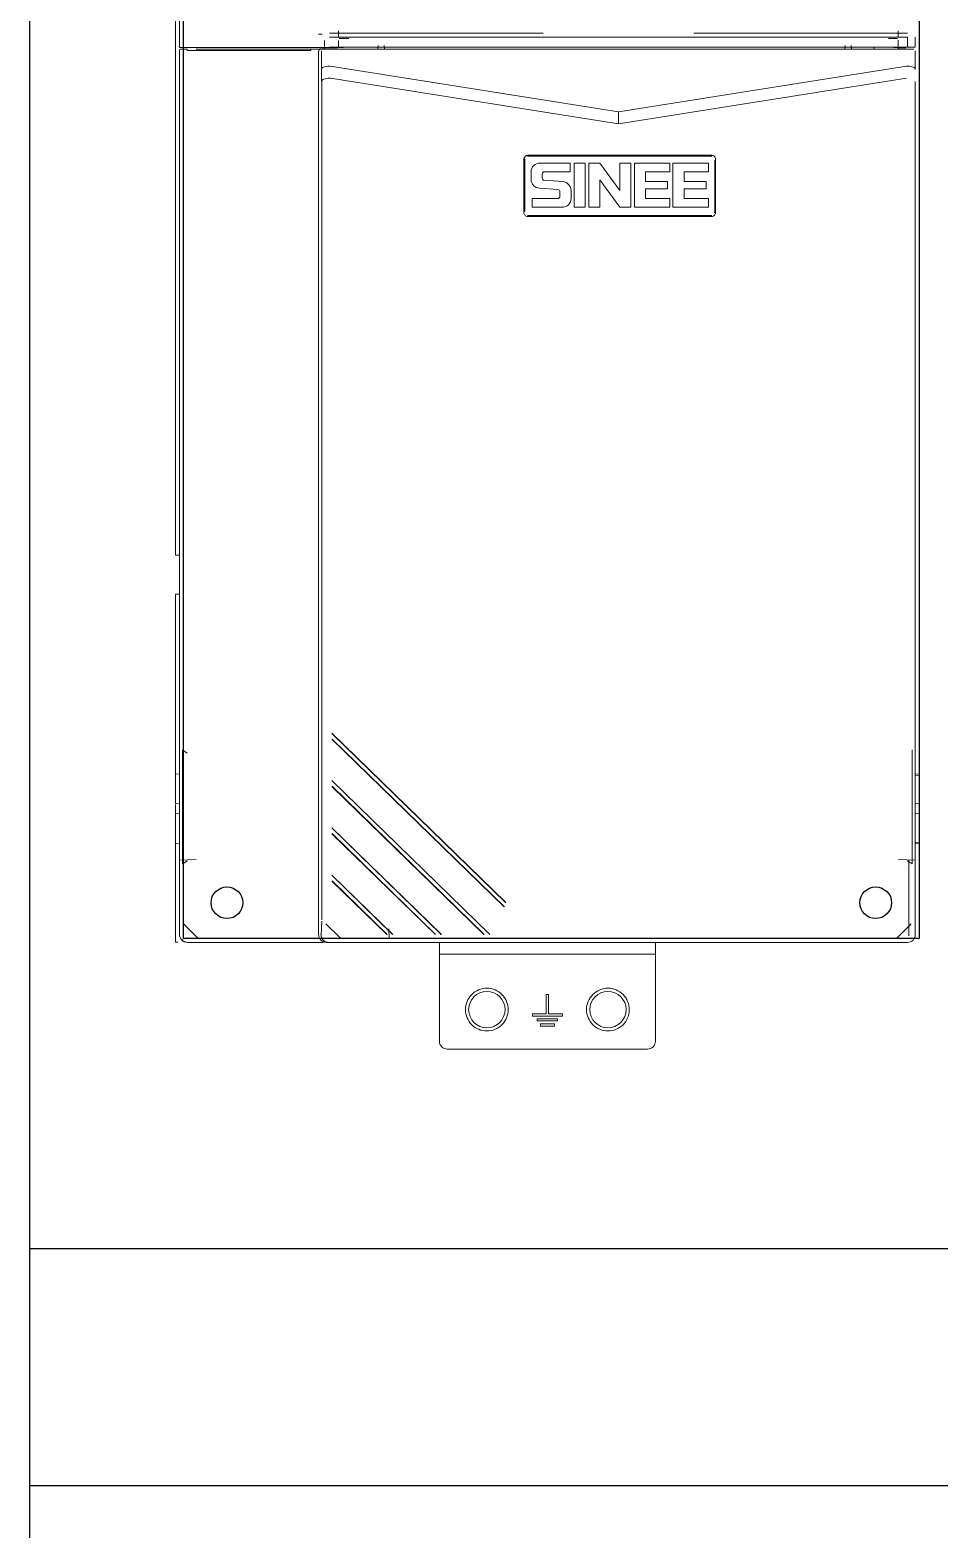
# Model space of a CAD drawing. Header units: millimetres. Extents: x -3630 to 1270, y -52213 to -49192.
# Drawn here: x -1703.7 to -1588.9, y -51630.3 to -51440.7 of the extents above; entities that cross this region are included whole.
import ezdxf

# ---------------------------------------------------------------- set-up
doc = ezdxf.new("R2010")
doc.units = ezdxf.units.MM
doc.linetypes.add('CENTER', pattern=[2, 1.25, -0.25, 0.25, -0.25])
doc.layers.add('1', color=1, linetype='CENTER')

msp = doc.modelspace()

# ---------------------------------------------------------------- linework, layer by layer
for p, q in [((-1684.367, -51555.606), (-1684.367, -51383.606)), ((-1591.367, -51383.606), (-1591.367, -51555.606)), ((-1591.367, -51555.606), (-1684.367, -51555.606))]:
    msp.add_line(p, q)
at = {"color": 7}
for p, q in [((-1703.75, -51594.812), (-1273.75, -51594.812)), ((-1273.75, -51624.812), (-1703.75, -51624.812))]:
    msp.add_line(p, q, dxfattribs=at)
msp.add_lwpolyline([(-1703.75, -51334.959), (-1243.75, -51334.959), (-1243.75, -52044.959), (-1703.75, -52044.959)], close=True)
for centre in [(-1678.867, -51551.106), (-1596.867, -51551.106)]:
    msp.add_circle(centre, 2)
at = {"layer": '1', "color": 7, "linetype": 'Continuous', "lineweight": 18}
for p, q in [((-1684.867, -51386.79), (-1684.867, -51442.958)), ((-1685.367, -51507.162), (-1685.367, -51427.521)), ((-1666.867, -51441.292), (-1667.274, -51441.292)), ((-1666.867, -51441.292), (-1666.823, -51441.292)), ((-1638.911, -51441.168), (-1665.892, -51441.168)), ((-1664.78, -51440.845), (-1664.78, -51441.668)), ((-1592.867, -51441.168), (-1619.847, -51441.168)), ((-1594.021, -51441.668), (-1594.021, -51440.845)), ((-1683.867, -51442.954), (-1668.239, -51442.954)), ((-1682.739, -51443.221), (-1682.71, -51443.165)), ((-1682.71, -51443.165), (-1668.278, -51443.165)), ((-1682.576, -51443.006), (-1682.378, -51442.966)), ((-1681.379, -51442.963), (-1665.951, -51442.963)), ((-1666.892, -51442.905), (-1667.239, -51442.951)), ((-1664.942, -51443.132), (-1666.999, -51443.132)), ((-1666.999, -51443.132), (-1666.76, -51443.18)), ((-1666.518, -51443.132), (-1666.518, -51442.075)), ((-1665.932, -51443.19), (-1592.867, -51443.19)), ((-1592.867, -51441.668), (-1665.892, -51441.668)), ((-1592.867, -51442.901), (-1665.892, -51442.901)), ((-1664.951, -51442.966), (-1664.749, -51443.009)), ((-1664.942, -51443.132), (-1664.706, -51443.179)), ((-1664.766, -51442.059), (-1664.766, -51443.016)), ((-1664.766, -51443.016), (-1663.467, -51442.917)), ((-1664.766, -51443.016), (-1664.758, -51443.009)), ((-1634.367, -51443.179), (-1664.706, -51443.179)), ((-1664.667, -51441.812), (-1663.467, -51441.812)), ((-1663.467, -51442.917), (-1659.867, -51442.917)), ((-1659.886, -51442.91), (-1659.867, -51442.917)), ((-1659.769, -51442.726), (-1659.798, -51443.179)), ((-1658.961, -51443.179), (-1658.989, -51442.726)), ((-1658.892, -51442.917), (-1658.872, -51442.91)), ((-1658.892, -51442.917), (-1643.645, -51442.917)), ((-1634.332, -51443.158), (-1634.367, -51443.179)), ((-1624.402, -51443.158), (-1634.332, -51443.158)), ((-1633.164, -51442.917), (-1625.595, -51442.917)), ((-1624.367, -51443.179), (-1624.402, -51443.158)), ((-1594.063, -51443.179), (-1624.367, -51443.179)), ((-1615.121, -51442.917), (-1600.842, -51442.917)), ((-1603.647, -51443.153), (-1605.363, -51443.153)), ((-1600.861, -51442.91), (-1600.842, -51442.917)), ((-1600.744, -51442.726), (-1600.772, -51443.179)), ((-1599.936, -51443.179), (-1599.964, -51442.726)), ((-1599.867, -51442.917), (-1599.847, -51442.91)), ((-1599.867, -51442.917), (-1595.267, -51442.917)), ((-1597.072, -51442.917), (-1597.072, -51443.179)), ((-1595.267, -51441.812), (-1594.113, -51441.812)), ((-1595.267, -51442.917), (-1594.055, -51443.009)), ((-1594.063, -51443.188), (-1593.995, -51443.06)), ((-1592.067, -51443.179), (-1594.063, -51443.179)), ((-1594.055, -51443.009), (-1593.948, -51443.009)), ((-1594.043, -51442.045), (-1594.043, -51443.011)), ((-1593.948, -51443.009), (-1593.944, -51443.006)), ((-1593.056, -51443.008), (-1593.944, -51443.006)), ((-1592.867, -51441.668), (-1592.867, -51442.901)), ((-1591.867, -51441.65), (-1591.867, -51442.905)), ((-1684.867, -51531.707), (-1684.867, -51443.358)), ((-1668.278, -51443.354), (-1683.867, -51443.354)), ((-1667.278, -51555.106), (-1667.278, -51443.348)), ((-1591.867, -51443.386), (-1591.867, -51445.725)), ((-1666.931, -51445.716), (-1666.892, -51447.241)), ((-1665.932, -51445.307), (-1665.813, -51445.315)), ((-1665.892, -51446.831), (-1665.774, -51446.84)), ((-1629.37, -51451.087), (-1665.813, -51445.315)), ((-1629.37, -51452.606), (-1665.774, -51446.84)), ((-1592.977, -51445.323), (-1629.37, -51451.087)), ((-1592.977, -51446.842), (-1629.37, -51452.606)), ((-1592.977, -51445.323), (-1592.867, -51445.314)), ((-1591.867, -51447.244), (-1591.867, -51553.302)), ((-1629.37, -51452.606), (-1629.37, -51451.087)), ((-1641.338, -51457.088), (-1641.32, -51457.106)), ((-1641.338, -51463.824), (-1641.338, -51457.088)), ((-1641.22, -51463.706), (-1641.22, -51457.206)), ((-1640.821, -51456.606), (-1640.838, -51456.589)), ((-1640.838, -51456.589), (-1617.603, -51456.589)), ((-1640.72, -51456.706), (-1617.72, -51456.706)), ((-1635.49, -51457.567), (-1639.299, -51457.567)), ((-1635.49, -51458.688), (-1635.49, -51457.567)), ((-1634.988, -51457.569), (-1633.588, -51457.569)), ((-1634.988, -51463.167), (-1634.988, -51457.569)), ((-1633.588, -51457.569), (-1633.588, -51463.167)), ((-1633.14, -51457.57), (-1631.74, -51457.57)), ((-1633.14, -51463.167), (-1633.14, -51457.57)), ((-1631.74, -51457.57), (-1629.22, -51461.036)), ((-1629.22, -51457.57), (-1627.82, -51457.57)), ((-1629.22, -51461.036), (-1629.22, -51457.57)), ((-1627.82, -51463.167), (-1627.82, -51457.57)), ((-1627.372, -51457.569), (-1627.372, -51463.167)), ((-1627.372, -51457.569), (-1622.892, -51457.569)), ((-1622.892, -51458.688), (-1622.892, -51457.569)), ((-1622.5, -51457.569), (-1618.02, -51457.569)), ((-1622.5, -51463.167), (-1622.5, -51457.569)), ((-1618.02, -51457.569), (-1618.02, -51458.688)), ((-1617.22, -51457.206), (-1617.22, -51463.706)), ((-1617.103, -51457.088), (-1617.103, -51463.824)), ((-1640.42, -51458.687), (-1640.42, -51459.639)), ((-1639.018, -51459.471), (-1639.018, -51458.967)), ((-1636.415, -51459.921), (-1638.756, -51459.749)), ((-1638.739, -51458.688), (-1635.49, -51458.688)), ((-1631.74, -51459.692), (-1631.74, -51463.167)), ((-1629.22, -51463.167), (-1631.74, -51459.692)), ((-1625.972, -51458.688), (-1625.972, -51459.92)), ((-1622.892, -51458.688), (-1625.972, -51458.688)), ((-1625.972, -51459.92), (-1623.172, -51459.92)), ((-1623.172, -51459.92), (-1623.172, -51460.815)), ((-1621.1, -51458.688), (-1621.1, -51459.92)), ((-1618.02, -51458.688), (-1621.1, -51458.688)), ((-1621.1, -51459.92), (-1618.3, -51459.92)), ((-1618.3, -51459.92), (-1618.3, -51460.815)), ((-1637.059, -51462.045), (-1640.308, -51462.045)), ((-1640.308, -51462.045), (-1640.308, -51463.167)), ((-1639.377, -51460.757), (-1637.037, -51460.928)), ((-1636.78, -51461.206), (-1636.78, -51461.766)), ((-1635.378, -51462.046), (-1635.378, -51461.038)), ((-1625.972, -51460.815), (-1625.972, -51462.047)), ((-1623.172, -51460.815), (-1625.972, -51460.815)), ((-1625.972, -51462.047), (-1622.892, -51462.047)), ((-1622.892, -51463.167), (-1622.892, -51462.047)), ((-1621.1, -51460.815), (-1621.1, -51462.047)), ((-1618.3, -51460.815), (-1621.1, -51460.815)), ((-1621.1, -51462.047), (-1618.02, -51462.047)), ((-1618.02, -51462.047), (-1618.02, -51463.167)), ((-1640.308, -51463.167), (-1636.499, -51463.167)), ((-1633.588, -51463.167), (-1634.988, -51463.167)), ((-1631.74, -51463.167), (-1633.14, -51463.167)), ((-1627.82, -51463.167), (-1629.22, -51463.167)), ((-1622.892, -51463.167), (-1627.372, -51463.167)), ((-1618.02, -51463.167), (-1622.5, -51463.167)), ((-1640.821, -51464.306), (-1640.838, -51464.323)), ((-1617.603, -51464.323), (-1640.838, -51464.323)), ((-1617.72, -51464.206), (-1640.72, -51464.206)), ((-1617.603, -51464.323), (-1617.62, -51464.306)), ((-1684.867, -51507.162), (-1685.367, -51507.162)), ((-1684.867, -51512.088), (-1685.367, -51512.088)), ((-1685.367, -51512.088), (-1685.367, -51534.79)), ((-1665.593, -51529.658), (-1643.613, -51551.08)), ((-1643.814, -51551.632), (-1665.593, -51530.406)), ((-1643.624, -51551.106), (-1665.567, -51529.72)), ((-1665.567, -51530.395), (-1643.803, -51551.606)), ((-1684.467, -51546.185), (-1684.467, -51531.787)), ((-1592.267, -51531.776), (-1592.267, -51546.196)), ((-1684.867, -51534.806), (-1685.367, -51534.85)), ((-1685.367, -51538.453), (-1685.367, -51534.994)), ((-1665.593, -51535.639), (-1645.619, -51555.106)), ((-1645.657, -51555.106), (-1665.567, -51535.701)), ((-1591.867, -51534.806), (-1591.367, -51534.85)), ((-1591.367, -51534.994), (-1591.867, -51534.951)), ((-1591.367, -51538.453), (-1591.367, -51534.994)), ((-1646.386, -51555.106), (-1665.593, -51536.387)), ((-1665.567, -51536.376), (-1646.349, -51555.106)), ((-1685.367, -51538.562), (-1684.867, -51538.606)), ((-1685.367, -51538.657), (-1685.367, -51539.755)), ((-1684.867, -51539.806), (-1685.367, -51539.85)), ((-1591.867, -51538.606), (-1591.367, -51538.562)), ((-1591.867, -51539.806), (-1591.367, -51539.85)), ((-1685.367, -51543.418), (-1685.367, -51539.959)), ((-1665.593, -51541.62), (-1651.756, -51555.106)), ((-1651.793, -51555.106), (-1665.567, -51541.682)), ((-1591.367, -51543.418), (-1591.367, -51539.959)), ((-1685.367, -51543.562), (-1684.867, -51543.606)), ((-1685.367, -51543.621), (-1685.367, -51556.092)), ((-1652.523, -51555.106), (-1665.593, -51542.368)), ((-1665.567, -51542.357), (-1652.485, -51555.106)), ((-1591.867, -51543.461), (-1591.367, -51543.418)), ((-1591.367, -51543.562), (-1591.867, -51543.606)), ((-1684.867, -51553.297), (-1684.867, -51546.262)), ((-1591.867, -51545.721), (-1593.998, -51545.61)), ((-1592.683, -51555.29), (-1592.683, -51545.679)), ((-1665.593, -51547.601), (-1657.892, -51555.106)), ((-1658.66, -51555.106), (-1665.593, -51548.349)), ((-1657.93, -51555.106), (-1665.567, -51547.663)), ((-1665.567, -51548.338), (-1658.622, -51555.106)), ((-1684.867, -51555.106), (-1684.867, -51553.297)), ((-1658.396, -51554.377), (-1658.375, -51555.577)), ((-1591.867, -51553.302), (-1591.867, -51555.106)), ((-1685.367, -51556.092), (-1685.086, -51556.092)), ((-1682.057, -51556.106), (-1683.867, -51556.106)), ((-1668.278, -51556.106), (-1682.057, -51556.106)), ((-1664.062, -51556.106), (-1665.976, -51556.106)), ((-1594.671, -51556.106), (-1664.062, -51556.106)), ((-1658.633, -51555.132), (-1658.66, -51555.106)), ((-1652.496, -51555.132), (-1652.523, -51555.106)), ((-1652.017, -51557.106), (-1652.017, -51556.092)), ((-1646.359, -51555.132), (-1646.386, -51555.106)), ((-1624.717, -51556.092), (-1624.717, -51557.106)), ((-1592.867, -51556.106), (-1594.671, -51556.106)), ((-1624.717, -51557.606), (-1652.017, -51557.606)), ((-1652.017, -51568.606), (-1652.017, -51559.106)), ((-1624.717, -51559.106), (-1624.717, -51568.606)), ((-1638.507, -51565.154), (-1638.507, -51562.705)), ((-1638.507, -51562.705), (-1638.227, -51562.705)), ((-1638.227, -51562.705), (-1638.227, -51565.154)), ((-1640.26, -51565.154), (-1638.507, -51565.154)), ((-1640.26, -51565.434), (-1640.26, -51565.154)), ((-1636.473, -51565.434), (-1640.26, -51565.434)), ((-1639.661, -51566.045), (-1639.661, -51565.765)), ((-1639.661, -51565.765), (-1637.072, -51565.765)), ((-1637.072, -51566.045), (-1639.661, -51566.045)), ((-1639.249, -51566.693), (-1639.249, -51566.413)), ((-1639.249, -51566.413), (-1637.484, -51566.413)), ((-1638.227, -51565.154), (-1636.473, -51565.154)), ((-1637.484, -51566.413), (-1637.484, -51566.693)), ((-1637.072, -51565.765), (-1637.072, -51566.045)), ((-1636.473, -51565.154), (-1636.473, -51565.434)), ((-1637.484, -51566.693), (-1639.249, -51566.693)), ((-1625.717, -51569.606), (-1651.017, -51569.606))]:
    msp.add_line(p, q, dxfattribs=at)
at = {"layer": '1', "color": 7, "linetype": 'Continuous', "lineweight": 13}
for p, q in [((-1666.822, -51443.208), (-1667.09, -51443.154)), ((-1592.867, -51443.191), (-1665.932, -51443.191)), ((-1684.867, -51553.297), (-1684.867, -51443.358)), ((-1666.906, -51445.634), (-1666.906, -51443.387)), ((-1666.867, -51447.159), (-1666.867, -51553.276)), ((-1591.867, -51447.241), (-1591.867, -51553.302)), ((-1685.367, -51534.85), (-1684.867, -51534.806)), ((-1684.867, -51538.606), (-1685.367, -51538.562)), ((-1685.367, -51539.85), (-1684.867, -51539.806)), ((-1591.367, -51538.562), (-1591.867, -51538.606)), ((-1591.867, -51539.806), (-1591.367, -51539.85)), ((-1682.735, -51545.61), (-1684.867, -51545.721)), ((-1591.867, -51545.721), (-1593.998, -51545.61)), ((-1684.867, -51555.106), (-1684.867, -51553.297)), ((-1682.525, -51555.574), (-1684.335, -51553.765)), ((-1666.959, -51555.255), (-1666.875, -51553.425)), ((-1664.53, -51555.574), (-1666.36, -51553.744)), ((-1594.203, -51555.574), (-1592.399, -51553.77)), ((-1591.867, -51555.106), (-1591.867, -51553.302)), ((-1665.982, -51556.106), (-1666.279, -51556.106)), ((-1664.062, -51556.106), (-1594.671, -51556.106)), ((-1594.671, -51556.106), (-1592.867, -51556.106)), ((-1652.017, -51557.606), (-1624.717, -51557.606))]:
    msp.add_line(p, q, dxfattribs=at)
at = {"layer": '1', "color": 7, "linetype": 'Continuous', "lineweight": 18}
for points in [[(-1683.867, -51442.954), (-1684.278, -51442.955), (-1684.435, -51442.955), (-1684.573, -51442.955), (-1684.689, -51442.956), (-1684.778, -51442.956), (-1684.817, -51442.957), (-1684.844, -51442.957), (-1684.861, -51442.957), (-1684.867, -51442.958)], [(-1684.867, -51443.358), (-1684.851, -51443.282), (-1684.808, -51443.217), (-1684.743, -51443.174), (-1684.667, -51443.158)], [(-1683.867, -51443.154), (-1684.173, -51443.155), (-1684.311, -51443.155), (-1684.432, -51443.155), (-1684.532, -51443.156), (-1684.606, -51443.157), (-1684.651, -51443.158), (-1684.667, -51443.158)], [(-1683.867, -51443.354), (-1683.867, -51443.277), (-1683.867, -51443.212), (-1683.867, -51443.169), (-1683.867, -51443.154)], [(-1682.378, -51442.966), (-1682.371, -51442.966), (-1682.353, -51442.966), (-1682.325, -51442.965), (-1682.285, -51442.965), (-1682.196, -51442.965), (-1682.08, -51442.964), (-1681.942, -51442.964), (-1681.785, -51442.963), (-1681.379, -51442.963)], [(-1667.079, -51443.148), (-1667.087, -51443.149), (-1667.107, -51443.149), (-1667.137, -51443.15), (-1667.179, -51443.15), (-1667.291, -51443.151), (-1667.44, -51443.152), (-1667.621, -51443.153), (-1667.826, -51443.154), (-1668.278, -51443.154)], [(-1668.278, -51443.154), (-1668.278, -51443.168), (-1668.278, -51443.212), (-1668.278, -51443.354)], [(-1667.239, -51442.951), (-1667.247, -51442.951), (-1667.266, -51442.952), (-1667.295, -51442.952), (-1667.335, -51442.952), (-1667.425, -51442.953), (-1667.541, -51442.953), (-1667.679, -51442.954), (-1667.835, -51442.954), (-1668.239, -51442.954)], [(-1667.199, -51443.332), (-1667.184, -51443.256), (-1667.14, -51443.191), (-1667.076, -51443.147), (-1666.999, -51443.132)], [(-1666.731, -51443.186), (-1666.712, -51443.187), (-1666.664, -51443.187), (-1666.589, -51443.188), (-1666.49, -51443.189), (-1666.372, -51443.189), (-1666.236, -51443.189), (-1665.932, -51443.19)], [(-1665.951, -51442.963), (-1665.545, -51442.963), (-1665.389, -51442.964), (-1665.251, -51442.964), (-1665.135, -51442.965), (-1665.045, -51442.965), (-1665.005, -51442.965), (-1664.977, -51442.966), (-1664.959, -51442.966), (-1664.951, -51442.966)], [(-1593.995, -51443.06), (-1593.994, -51443.066), (-1593.994, -51443.087), (-1593.993, -51443.122), (-1593.993, -51443.171)], [(-1591.867, -51442.905), (-1591.872, -51442.904), (-1591.889, -51442.904), (-1591.916, -51442.904), (-1591.955, -51442.903), (-1592.044, -51442.903), (-1592.159, -51442.902), (-1592.298, -51442.902), (-1592.455, -51442.902), (-1592.867, -51442.901)], [(-1592.867, -51443.19), (-1592.558, -51443.189), (-1592.421, -51443.189), (-1592.301, -51443.189), (-1592.203, -51443.188), (-1592.129, -51443.187), (-1592.082, -51443.186), (-1592.067, -51443.186)], [(-1666.931, -51445.716), (-1666.909, -51445.64), (-1666.853, -51445.567), (-1666.764, -51445.498), (-1666.643, -51445.436), (-1666.494, -51445.384), (-1666.321, -51445.343), (-1666.131, -51445.317), (-1665.932, -51445.307)], [(-1665.892, -51446.831), (-1666.092, -51446.842), (-1666.282, -51446.868), (-1666.455, -51446.908), (-1666.604, -51446.961), (-1666.724, -51447.023), (-1666.814, -51447.092), (-1666.87, -51447.165), (-1666.892, -51447.241)], [(-1591.867, -51445.725), (-1591.884, -51445.648), (-1591.938, -51445.573), (-1592.025, -51445.503), (-1592.146, -51445.44), (-1592.296, -51445.388), (-1592.471, -51445.348), (-1592.664, -51445.323), (-1592.867, -51445.314)], [(-1641.338, -51457.088), (-1641.327, -51456.984), (-1641.294, -51456.883), (-1641.25, -51456.805), (-1641.191, -51456.735), (-1641.123, -51456.678), (-1641.044, -51456.633), (-1640.944, -51456.6), (-1640.838, -51456.589)], [(-1641.32, -51457.106), (-1641.311, -51457.008), (-1641.282, -51456.914), (-1641.236, -51456.828), (-1641.174, -51456.752), (-1641.098, -51456.69), (-1641.012, -51456.644), (-1640.918, -51456.616), (-1640.821, -51456.606)], [(-1641.22, -51457.206), (-1641.215, -51457.132), (-1641.198, -51457.06)], [(-1640.873, -51456.73), (-1640.798, -51456.712), (-1640.72, -51456.706)], [(-1617.72, -51456.706), (-1617.646, -51456.711), (-1617.574, -51456.728)], [(-1617.603, -51456.589), (-1617.498, -51456.6), (-1617.397, -51456.633), (-1617.319, -51456.676), (-1617.249, -51456.735), (-1617.192, -51456.803), (-1617.147, -51456.883), (-1617.114, -51456.983), (-1617.103, -51457.088)], [(-1639.377, -51460.757), (-1639.582, -51460.723), (-1639.778, -51460.652), (-1639.957, -51460.547), (-1640.039, -51460.482), (-1640.114, -51460.409), (-1640.182, -51460.328), (-1640.242, -51460.241), (-1640.339, -51460.051), (-1640.399, -51459.847), (-1640.415, -51459.743), (-1640.42, -51459.639)], [(-1639.018, -51458.967), (-1639.013, -51458.913), (-1638.997, -51458.861), (-1638.972, -51458.813), (-1638.937, -51458.77), (-1638.895, -51458.735), (-1638.846, -51458.71), (-1638.794, -51458.694), (-1638.739, -51458.688)], [(-1638.756, -51459.749), (-1638.841, -51459.725), (-1638.89, -51459.696), (-1638.934, -51459.656), (-1638.972, -51459.609), (-1638.999, -51459.558), (-1639.018, -51459.471)], [(-1636.78, -51461.766), (-1636.786, -51461.82), (-1636.801, -51461.873), (-1636.827, -51461.921), (-1636.862, -51461.963), (-1636.904, -51461.998), (-1636.952, -51462.024), (-1637.005, -51462.04), (-1637.059, -51462.045)], [(-1637.037, -51460.928), (-1636.937, -51460.955), (-1636.854, -51461.017), (-1636.799, -51461.104), (-1636.78, -51461.206)], [(-1640.838, -51464.323), (-1640.943, -51464.312), (-1641.044, -51464.279), (-1641.121, -51464.236), (-1641.191, -51464.177), (-1641.249, -51464.109), (-1641.294, -51464.029), (-1641.327, -51463.929), (-1641.338, -51463.824)], [(-1617.103, -51463.824), (-1617.114, -51463.928), (-1617.147, -51464.029), (-1617.191, -51464.107), (-1617.249, -51464.177), (-1617.318, -51464.234), (-1617.397, -51464.279), (-1617.497, -51464.312), (-1617.603, -51464.323)], [(-1617.22, -51463.706), (-1617.226, -51463.78), (-1617.242, -51463.852)], [(-1640.72, -51464.206), (-1640.798, -51464.2), (-1640.873, -51464.182)], [(-1617.567, -51464.182), (-1617.642, -51464.2), (-1617.72, -51464.206)], [(-1684.467, -51531.787), (-1684.326, -51531.873), (-1684.176, -51531.967), (-1683.867, -51532.17)], [(-1685.367, -51534.85), (-1685.367, -51534.862), (-1685.367, -51534.897), (-1685.367, -51534.994)], [(-1591.367, -51534.994), (-1591.366, -51534.897), (-1591.366, -51534.862), (-1591.367, -51534.85)], [(-1685.367, -51538.453), (-1685.367, -51538.498), (-1685.367, -51538.533), (-1685.367, -51538.555), (-1685.367, -51538.562)], [(-1685.367, -51539.85), (-1685.367, -51539.857), (-1685.367, -51539.879), (-1685.367, -51539.914), (-1685.367, -51539.959)], [(-1591.367, -51538.562), (-1591.367, -51538.555), (-1591.367, -51538.533), (-1591.367, -51538.498), (-1591.367, -51538.453)], [(-1591.367, -51539.959), (-1591.367, -51539.914), (-1591.367, -51539.879), (-1591.367, -51539.857), (-1591.367, -51539.85)], [(-1685.367, -51543.418), (-1685.367, -51543.515), (-1685.367, -51543.55), (-1685.367, -51543.562)], [(-1591.367, -51543.562), (-1591.366, -51543.55), (-1591.366, -51543.515), (-1591.367, -51543.418)], [(-1683.867, -51545.802), (-1684.176, -51546.005), (-1684.326, -51546.099), (-1684.467, -51546.185)], [(-1592.267, -51546.196), (-1592.408, -51546.11), (-1592.557, -51546.016), (-1592.867, -51545.812)], [(-1683.867, -51556.106), (-1684.062, -51556.087), (-1684.249, -51556.03), (-1684.422, -51555.937), (-1684.574, -51555.813), (-1684.698, -51555.662), (-1684.79, -51555.489), (-1684.847, -51555.301), (-1684.867, -51555.106)], [(-1684.517, -51555.757), (-1684.454, -51555.835), (-1684.383, -51555.904), (-1684.307, -51555.964), (-1684.225, -51556.015), (-1684.139, -51556.054), (-1684.05, -51556.083), (-1683.959, -51556.1), (-1683.867, -51556.106)], [(-1666.656, -51556.106), (-1666.806, -51556.106), (-1666.977, -51556.106), (-1667.164, -51556.106), (-1667.366, -51556.106), (-1667.81, -51556.106), (-1668.278, -51556.106)], [(-1666.279, -51556.106), (-1666.474, -51556.087), (-1666.661, -51556.03), (-1666.834, -51555.937), (-1666.986, -51555.813), (-1667.11, -51555.662), (-1667.202, -51555.489), (-1667.259, -51555.301), (-1667.278, -51555.106)], [(-1665.976, -51556.106), (-1666.171, -51556.087), (-1666.358, -51556.03), (-1666.531, -51555.937), (-1666.683, -51555.813), (-1666.807, -51555.662), (-1666.899, -51555.489), (-1666.956, -51555.301), (-1666.976, -51555.106)], [(-1591.867, -51555.106), (-1591.886, -51555.301), (-1591.943, -51555.489), (-1592.035, -51555.662), (-1592.159, -51555.813), (-1592.311, -51555.937), (-1592.484, -51556.03), (-1592.672, -51556.087), (-1592.867, -51556.106)], [(-1652.017, -51557.606), (-1652.017, -51557.597), (-1652.017, -51557.568), (-1652.017, -51557.522), (-1652.017, -51557.46), (-1652.017, -51557.384), (-1652.017, -51557.298), (-1652.017, -51557.106)], [(-1652.017, -51557.606), (-1652.017, -51557.613), (-1652.017, -51557.635), (-1652.017, -51557.671), (-1652.017, -51557.72), (-1652.017, -51557.783), (-1652.017, -51557.859), (-1652.017, -51557.947), (-1652.017, -51558.045), (-1652.017, -51558.273), (-1652.017, -51558.532), (-1652.017, -51558.813), (-1652.017, -51559.106)], [(-1624.717, -51557.606), (-1624.717, -51557.596), (-1624.717, -51557.568), (-1624.717, -51557.522), (-1624.717, -51557.46), (-1624.717, -51557.384), (-1624.717, -51557.297), (-1624.717, -51557.106)], [(-1624.717, -51557.606), (-1624.717, -51557.613), (-1624.717, -51557.635), (-1624.717, -51557.67), (-1624.717, -51557.72), (-1624.717, -51557.783), (-1624.717, -51557.858), (-1624.717, -51557.946), (-1624.717, -51558.045), (-1624.717, -51558.272), (-1624.717, -51558.532), (-1624.717, -51558.813), (-1624.717, -51559.106)], [(-1648.717, -51564.606), (-1648.704, -51564.34), (-1648.665, -51564.079), (-1648.601, -51563.824), (-1648.511, -51563.573), (-1648.398, -51563.332), (-1648.262, -51563.106), (-1648.105, -51562.894), (-1647.926, -51562.697), (-1647.729, -51562.518), (-1647.517, -51562.361), (-1647.291, -51562.225), (-1647.05, -51562.112), (-1646.8, -51562.022), (-1646.544, -51561.958), (-1646.283, -51561.919), (-1646.017, -51561.906), (-1645.751, -51561.919), (-1645.49, -51561.957), (-1645.235, -51562.021), (-1644.984, -51562.111), (-1644.743, -51562.225), (-1644.517, -51562.36), (-1644.305, -51562.517), (-1644.108, -51562.696), (-1643.929, -51562.894), (-1643.771, -51563.105), (-1643.636, -51563.332), (-1643.522, -51563.572), (-1643.432, -51563.823), (-1643.368, -51564.079), (-1643.329, -51564.34), (-1643.317, -51564.606)], [(-1646.017, -51561.906), (-1646.283, -51561.919), (-1646.544, -51561.957), (-1646.8, -51562.022), (-1647.05, -51562.112), (-1647.291, -51562.225), (-1647.517, -51562.361), (-1647.729, -51562.518), (-1647.926, -51562.697), (-1648.105, -51562.894), (-1648.262, -51563.106), (-1648.398, -51563.332), (-1648.511, -51563.573), (-1648.601, -51563.824), (-1648.665, -51564.08), (-1648.704, -51564.341), (-1648.717, -51564.607), (-1648.704, -51564.873), (-1648.665, -51565.133), (-1648.601, -51565.389), (-1648.511, -51565.64), (-1648.397, -51565.881), (-1648.262, -51566.107), (-1648.104, -51566.318), (-1647.925, -51566.516), (-1647.728, -51566.695), (-1647.516, -51566.852), (-1647.29, -51566.987), (-1647.049, -51567.101), (-1646.799, -51567.19), (-1646.543, -51567.255), (-1646.282, -51567.293), (-1646.017, -51567.306)], [(-1646.017, -51567.306), (-1645.75, -51567.293), (-1645.49, -51567.255), (-1645.234, -51567.19), (-1644.983, -51567.1), (-1644.742, -51566.987), (-1644.516, -51566.851), (-1644.304, -51566.694), (-1644.107, -51566.515), (-1643.928, -51566.318), (-1643.771, -51566.106), (-1643.636, -51565.88), (-1643.522, -51565.639), (-1643.432, -51565.388), (-1643.368, -51565.132), (-1643.329, -51564.871), (-1643.317, -51564.605), (-1643.329, -51564.339), (-1643.368, -51564.079), (-1643.432, -51563.823), (-1643.522, -51563.572), (-1643.636, -51563.331), (-1643.772, -51563.105), (-1643.929, -51562.894), (-1644.108, -51562.696), (-1644.305, -51562.517), (-1644.517, -51562.36), (-1644.743, -51562.225), (-1644.984, -51562.111), (-1645.234, -51562.022), (-1645.49, -51561.957), (-1645.751, -51561.919), (-1646.017, -51561.906)], [(-1633.417, -51564.606), (-1633.404, -51564.34), (-1633.365, -51564.079), (-1633.301, -51563.824), (-1633.211, -51563.573), (-1633.098, -51563.332), (-1632.962, -51563.106), (-1632.805, -51562.894), (-1632.626, -51562.697), (-1632.429, -51562.518), (-1632.217, -51562.361), (-1631.991, -51562.225), (-1631.75, -51562.112), (-1631.5, -51562.022), (-1631.244, -51561.958), (-1630.983, -51561.919), (-1630.717, -51561.906), (-1630.451, -51561.919), (-1630.19, -51561.957), (-1629.935, -51562.021), (-1629.684, -51562.111), (-1629.443, -51562.225), (-1629.217, -51562.36), (-1629.005, -51562.517), (-1628.808, -51562.696), (-1628.629, -51562.894), (-1628.471, -51563.105), (-1628.336, -51563.332), (-1628.222, -51563.572), (-1628.132, -51563.823), (-1628.068, -51564.079), (-1628.029, -51564.34), (-1628.017, -51564.606)], [(-1630.717, -51561.906), (-1630.983, -51561.919), (-1631.244, -51561.957), (-1631.5, -51562.022), (-1631.75, -51562.112), (-1631.991, -51562.225), (-1632.217, -51562.361), (-1632.429, -51562.518), (-1632.626, -51562.697), (-1632.805, -51562.894), (-1632.962, -51563.106), (-1633.098, -51563.332), (-1633.211, -51563.573), (-1633.301, -51563.824), (-1633.365, -51564.08), (-1633.404, -51564.341), (-1633.417, -51564.607), (-1633.404, -51564.873), (-1633.365, -51565.133), (-1633.301, -51565.389), (-1633.211, -51565.64), (-1633.097, -51565.881), (-1632.962, -51566.107), (-1632.804, -51566.318), (-1632.625, -51566.516), (-1632.428, -51566.695), (-1632.216, -51566.852), (-1631.99, -51566.987), (-1631.749, -51567.101), (-1631.499, -51567.19), (-1631.243, -51567.255), (-1630.982, -51567.293), (-1630.717, -51567.306)], [(-1630.717, -51567.306), (-1630.45, -51567.293), (-1630.19, -51567.255), (-1629.934, -51567.19), (-1629.683, -51567.1), (-1629.442, -51566.987), (-1629.216, -51566.851), (-1629.004, -51566.694), (-1628.807, -51566.515), (-1628.628, -51566.318), (-1628.471, -51566.106), (-1628.336, -51565.88), (-1628.222, -51565.639), (-1628.132, -51565.388), (-1628.068, -51565.132), (-1628.029, -51564.871), (-1628.017, -51564.605), (-1628.029, -51564.339), (-1628.068, -51564.079), (-1628.132, -51563.823), (-1628.222, -51563.572), (-1628.336, -51563.331), (-1628.472, -51563.105), (-1628.629, -51562.894), (-1628.808, -51562.696), (-1629.005, -51562.517), (-1629.217, -51562.36), (-1629.443, -51562.225), (-1629.684, -51562.111), (-1629.934, -51562.022), (-1630.19, -51561.957), (-1630.451, -51561.919), (-1630.717, -51561.906)], [(-1643.317, -51564.606), (-1643.329, -51564.872), (-1643.368, -51565.133), (-1643.432, -51565.388), (-1643.522, -51565.639), (-1643.636, -51565.88), (-1643.771, -51566.106), (-1643.928, -51566.318), (-1644.107, -51566.515), (-1644.304, -51566.694), (-1644.516, -51566.851), (-1644.742, -51566.987), (-1644.983, -51567.1), (-1645.233, -51567.19), (-1645.489, -51567.255), (-1645.75, -51567.293), (-1646.016, -51567.306), (-1646.282, -51567.293), (-1646.543, -51567.255), (-1646.799, -51567.191), (-1647.049, -51567.101), (-1647.29, -51566.987), (-1647.516, -51566.852), (-1647.728, -51566.695), (-1647.925, -51566.516), (-1648.104, -51566.318), (-1648.262, -51566.107), (-1648.397, -51565.88), (-1648.511, -51565.64), (-1648.601, -51565.389), (-1648.665, -51565.133), (-1648.704, -51564.872), (-1648.717, -51564.606)], [(-1628.017, -51564.606), (-1628.029, -51564.872), (-1628.068, -51565.133), (-1628.132, -51565.388), (-1628.222, -51565.639), (-1628.336, -51565.88), (-1628.471, -51566.106), (-1628.628, -51566.318), (-1628.807, -51566.515), (-1629.004, -51566.694), (-1629.216, -51566.851), (-1629.442, -51566.987), (-1629.683, -51567.1), (-1629.933, -51567.19), (-1630.189, -51567.255), (-1630.45, -51567.293), (-1630.716, -51567.306), (-1630.982, -51567.293), (-1631.243, -51567.255), (-1631.499, -51567.191), (-1631.749, -51567.101), (-1631.99, -51566.987), (-1632.216, -51566.852), (-1632.428, -51566.695), (-1632.625, -51566.516), (-1632.804, -51566.318), (-1632.962, -51566.107), (-1633.097, -51565.88), (-1633.211, -51565.64), (-1633.301, -51565.389), (-1633.365, -51565.133), (-1633.404, -51564.872), (-1633.417, -51564.606)], [(-1651.017, -51569.606), (-1651.212, -51569.587), (-1651.399, -51569.53), (-1651.572, -51569.437), (-1651.724, -51569.313), (-1651.848, -51569.162), (-1651.94, -51568.989), (-1651.997, -51568.801), (-1652.017, -51568.606)], [(-1624.717, -51568.606), (-1624.736, -51568.801), (-1624.793, -51568.989), (-1624.885, -51569.162), (-1625.009, -51569.313), (-1625.161, -51569.437), (-1625.334, -51569.53), (-1625.522, -51569.587), (-1625.717, -51569.606)]]:
    msp.add_lwpolyline(points, dxfattribs=at)
for centre, radius, start, end in [((-1639.3, -51458.687), 1.12, 89.97179, 180.00041), ((-1636.499, -51461.039), 1.121, 0.01895, 85.69226), ((-1636.499, -51462.046), 1.12, 269.976, 359.99231), ((-1646.017, -51564.606), 2.3, 90, 270), ((-1646.017, -51564.606), 2.3, 270, 90), ((-1630.717, -51564.606), 2.3, 90, 270), ((-1630.717, -51564.606), 2.3, 270, 90)]:
    msp.add_arc(centre, radius, start, end, dxfattribs=at)

doc.saveas('drawing.dxf')
